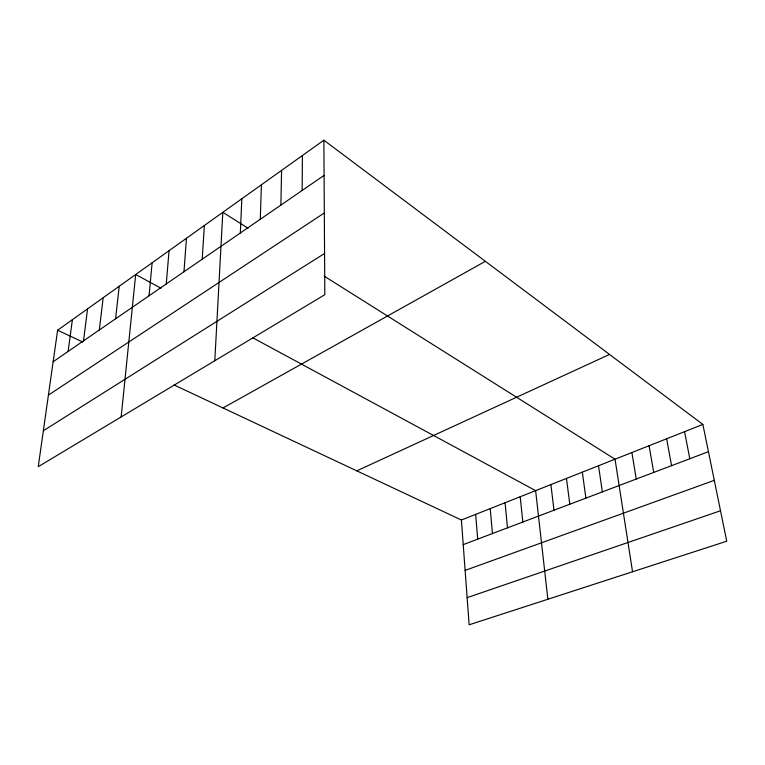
<?xml version="1.0" encoding="UTF-8"?>
<svg xmlns="http://www.w3.org/2000/svg" width="765" height="765" viewBox="0 0 765 765"><rect width="100%" height="100%" fill="white"/><g stroke="black" fill="none" stroke-linecap="round" stroke-linejoin="round"><path stroke-width="1.15" d="M302.146 190.485L302.395 155.534M280.889 205.096L281.577 170.394M260.301 219.259L261.391 184.795M240.334 232.99L241.817 198.766M214.802 360.736L222.816 212.326L248.099 228.238M202.199 259.22L204.37 225.493M183.963 271.766L186.459 238.278M166.263 283.939L169.055 250.7M149.06 295.768L152.13 262.768M121.166 416.935L135.682 274.511L161.013 288.204M115.601 318.785L119.197 286.282M99.326 329.973L103.16 297.719M83.509 340.855L87.573 308.85M68.123 351.441L72.398 319.674M57.624 330.222L38.25 466.698L324.819 294.707L323.872 140.205L57.624 330.222L82.821 342.06M53.148 361.74L324.092 175.386M48.415 395.103L324.322 212.947M43.347 430.762L324.57 253.473M223.007 407.965L485.364 261.324M356.786 470.848L609.523 354.444M461.4 520.018L702.863 424.441L726.75 541.209L469.136 624.795L461.4 520.018L174.085 384.967M463.217 544.623L708.438 451.685M465.12 570.394L714.3 480.344M467.128 597.647L720.525 510.762M252.708 337.757L535.624 490.642L547.864 599.253M324.178 276.127L615.031 459.21L632.54 571.771M323.872 140.205L702.863 424.441M684.56 431.69L689.81 458.742M666.64 438.785L671.584 465.656M649.083 445.727L653.731 472.416M631.89 452.536L636.25 479.043M598.517 465.742L602.351 491.895M582.328 472.148L585.904 498.12M566.463 478.431L569.791 504.231M550.896 484.599L553.994 510.217M520.2 496.743L522.839 522.026M505.072 502.729L507.491 527.84M490.231 508.601L492.45 533.54M475.677 514.367L477.685 539.134"/></g></svg>
